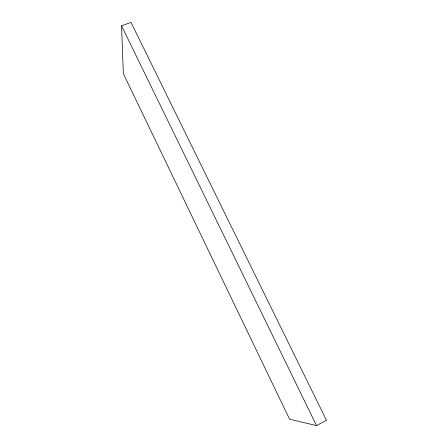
<?xml version="1.0" encoding="UTF-8"?>
<svg xmlns="http://www.w3.org/2000/svg" width="448" height="448" viewBox="0 0 448 448"><rect width="100%" height="100%" fill="white"/><g stroke="black" fill="none" stroke-linecap="round" stroke-linejoin="round"><path stroke-width="0.67" d="M316.518 425.6L326.458 420.291L131.029 22.4L121.542 25.816L123.34 73.64L289.604 419.233L316.518 425.6L121.542 25.816"/></g></svg>
